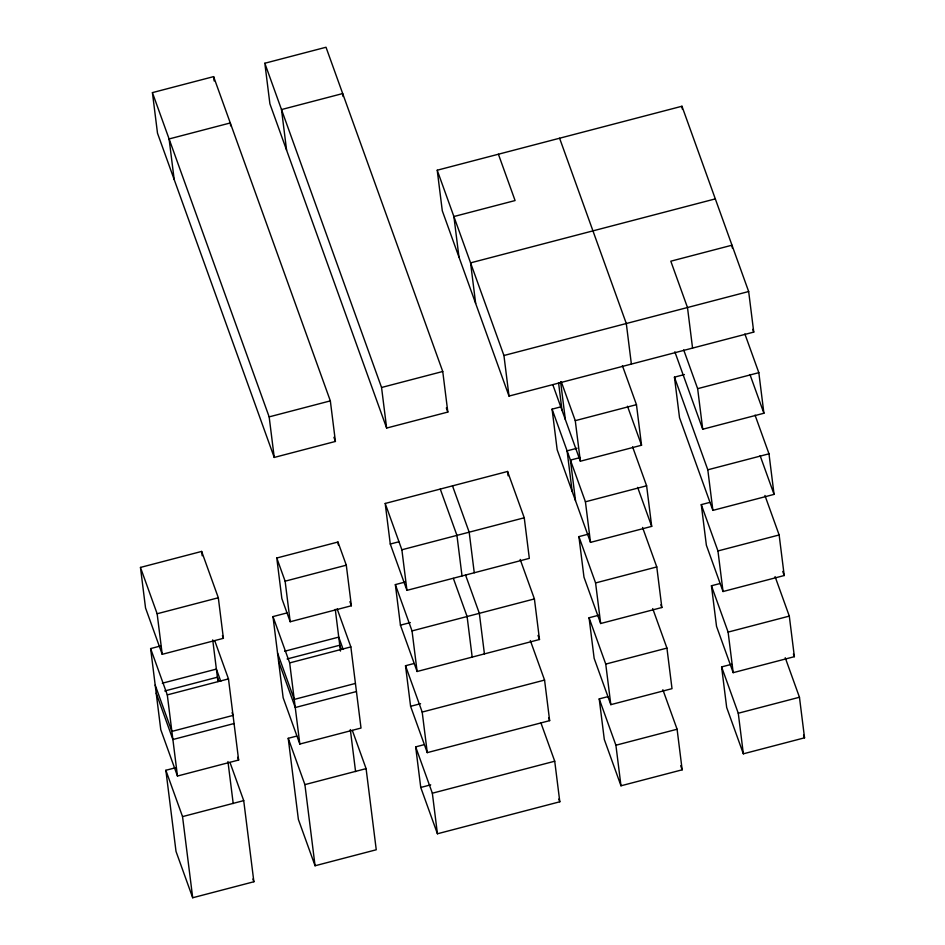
<?xml version="1.0" encoding="UTF-8"?>
<svg xmlns="http://www.w3.org/2000/svg" width="945" height="945" viewBox="0 0 945 945"><rect width="100%" height="100%" fill="white"/><g stroke="black" fill="none" stroke-linecap="round" stroke-linejoin="round"><path stroke-width="1.42" d="M152.417 92.622L213.605 76.628L330.337 400.881L335.416 441.445L274.239 457.439L157.496 133.198L152.417 92.622L269.16 416.875L274.239 457.439M264.824 63.244L326.013 47.25L442.744 371.491L447.824 412.067L386.635 428.061L269.904 103.82L264.824 63.244L381.556 387.485L386.635 428.061M437.216 170.218L681.959 106.242L748.664 291.532L753.744 332.097L509.012 396.073L442.295 210.794L437.216 170.218L503.933 355.509L509.012 396.073M715.318 198.887L470.575 262.864L475.654 303.428M269.16 416.875L330.337 400.881M381.556 387.485L442.744 371.491M503.933 355.509L748.664 291.532M632.571 446.808L646.616 485.801L651.696 526.377L590.507 542.371L557.16 449.726L552.081 409.15L560.609 406.917M755.043 415.103L768.982 453.813L774.061 494.389L712.884 510.383L679.526 417.737L674.447 377.161L684.404 374.563M636.457 404.661L641.537 445.237L580.348 461.219L575.269 420.655L636.457 404.661L622.412 365.656M758.823 372.673L763.903 413.248L702.726 429.243L697.646 388.667L758.823 372.673L744.884 333.951M577.041 448.237L567.083 450.848L572.162 491.412M140.462 567.425L201.651 551.431L218.319 597.76L223.398 638.324L162.221 654.318L145.542 608.001L140.462 567.425L157.142 613.754L162.221 654.318M385.194 503.461L507.571 471.472L524.251 517.789L529.33 558.365L406.952 590.353L390.273 544.025L385.194 503.461L401.873 549.777L406.952 590.353M580.384 457.498L570.426 460.109L575.505 500.673M276.779 558.011L337.967 542.028L346.295 565.181L351.375 605.757L290.198 621.751L281.858 598.587L276.779 558.011L285.118 581.175L290.198 621.751M390.273 544.025L398.755 541.816M157.142 613.754L218.319 597.76M401.873 549.777L524.251 517.789M590.507 542.371L585.428 501.795L646.616 485.801M712.884 510.383L707.805 469.807L768.982 453.813M285.118 581.175L346.295 565.181M214.751 640.757L228.477 678.9L238.636 760.04L177.459 776.034L160.78 729.717L150.621 648.577L160.579 645.967M337.117 608.769L350.855 646.912L361.014 728.052L299.825 744.046L283.146 697.729L272.987 616.589L287.221 612.868M520.175 559.428L534.409 598.929L539.489 639.505L417.111 671.493L400.432 625.165L395.353 584.601L405.24 582.014M642.553 527.44L656.775 566.941L661.854 607.517L600.666 623.511L583.986 577.194L578.907 536.618L588.877 534.019M764.918 495.452L779.141 534.964L784.22 575.529L723.031 591.523L706.364 545.206L701.284 504.63L709.813 502.397M162.304 683.223L216.381 669.095L220.787 681.357M284.669 651.235L338.747 637.107L343.165 649.369M400.432 625.165L410.319 622.59M164.749 690.972L217.397 677.211L218.862 681.298M287.115 658.984L339.763 645.222L341.228 649.309M177.459 776.034L167.3 694.894L228.477 678.9M299.825 744.046L289.666 662.906L350.855 646.912M417.111 671.493L412.032 630.917L534.409 598.929M600.666 623.511L595.586 582.935L656.775 566.941M723.031 591.523L717.952 550.947L779.141 534.964M530.334 640.568L544.568 680.081L549.647 720.645L427.27 752.633L410.591 706.317L405.511 665.741L414.052 663.508M652.711 608.58L666.934 648.093L672.013 688.657L610.824 704.651L594.145 658.334L589.066 617.758L599.035 615.16M775.077 576.592L789.299 616.105L794.379 656.669L733.19 672.663L716.523 626.346L711.443 585.77L719.972 583.537M355.426 683.424L294.238 699.418L277.558 653.101M234.065 723.527L172.888 739.522L156.208 693.205M356.442 691.539L295.253 707.533L278.574 661.216M229.989 762.461L243.715 800.616L253.874 881.756L192.697 897.75L176.018 851.433L165.859 770.281L175.817 767.683M352.355 730.485L366.093 768.628L376.252 849.768L315.063 865.762L298.384 819.445L288.225 738.305L296.765 736.072M410.591 706.317L420.56 703.706M427.27 752.633L422.191 712.057L544.568 680.081M610.824 704.651L605.745 664.087L666.934 648.093M733.19 672.663L728.111 632.099L789.299 616.105M540.989 723.067L554.727 761.221L559.806 801.785L437.429 833.774L420.749 787.457L415.67 746.881L424.21 744.648M662.87 689.72L677.092 729.233L682.172 769.809L620.983 785.791L604.304 739.474L599.224 698.898L607.765 696.678M785.236 657.732L799.458 697.245L804.538 737.821L743.349 753.815L726.681 707.486L721.602 666.922L731.56 664.311M192.697 897.75L182.539 816.61L243.715 800.616M315.063 865.762L304.904 784.622L366.093 768.628M420.749 787.457L430.719 784.846M437.429 833.774L432.349 793.209L554.727 761.221M620.983 785.791L615.904 745.227L677.092 729.233M743.349 753.815L738.269 713.239L799.458 697.245M752.763 329.38L753.744 332.097M749.964 374.527L763.903 413.248M760.123 455.667L774.061 494.389M782.755 571.441L784.22 575.529M793.398 653.952L794.379 656.669M683.707 349.945L697.646 388.667M674.848 351.8L702.726 429.243M803.557 735.092L804.538 737.821M674.447 377.161L707.805 469.807M701.284 504.63L717.952 550.947M559.594 138.23L626.299 323.521L631.378 364.085M711.443 585.77L728.111 632.099M721.602 666.922L738.269 713.239M627.492 406.232L641.537 445.237M637.651 487.372L651.696 526.377M660.874 604.788L661.854 607.517M498.405 154.224L515.084 200.553L453.895 216.535L458.975 257.111M561.236 381.65L575.269 420.655M552.813 384.721L580.348 461.219M680.695 765.722L682.172 769.809M552.081 409.15L585.428 501.795M578.907 536.618L595.586 582.935M589.066 617.758L605.745 664.087M599.224 698.898L615.904 745.227M538.012 635.418L539.489 639.505M446.335 407.921L447.824 412.067M548.655 717.916L549.647 720.645M452.501 485.86L469.181 532.189L474.26 572.753M558.814 799.068L559.806 801.785M440.264 489.061L456.943 535.378L462.022 575.954M465.601 575.174L479.339 613.329L484.419 653.893M453.364 578.375L467.102 616.53L472.181 657.094M395.353 584.601L412.032 630.917M333.928 437.299L335.416 441.445M405.511 665.741L422.191 712.057M415.67 746.881L432.349 793.209M349.91 601.67L351.375 605.757M272.987 616.589L289.666 662.906M288.225 738.305L304.904 784.622M222.418 635.607L223.398 638.324M232.068 712.684L233.049 715.412L171.872 731.406L155.193 685.09M237.656 757.323L238.636 760.04M252.894 879.027L253.874 881.756M150.621 648.577L167.3 694.894M165.859 770.281L182.539 816.61M732.351 248.11L731.985 245.204L670.808 261.198L687.487 307.527L692.567 348.091M681.959 106.242L682.325 109.147M560.621 381.863L565.346 419.533M558.554 382.737L562.003 410.272M507.571 471.472L508.115 475.819M343.047 96.473L342.681 93.567L281.504 109.561L286.583 150.137M337.967 542.028L338.322 544.922M335.274 609.36L340.495 651.058M350.323 729.552L355.58 771.569M230.639 125.85L230.285 122.956L169.096 138.95L174.175 179.515M213.605 76.628L214.149 80.975M201.651 551.431L202.195 555.778M212.72 639.883L217.941 681.593M227.946 761.54L233.214 803.557"/></g></svg>
